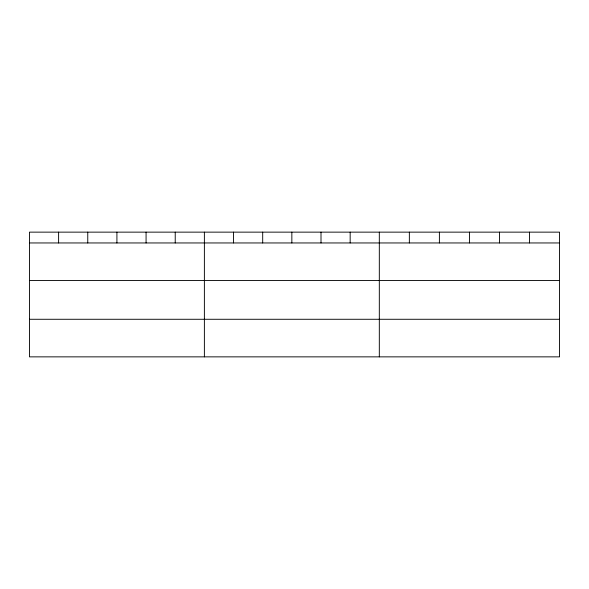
<?xml version="1.0" encoding="UTF-8"?>
<svg xmlns="http://www.w3.org/2000/svg" width="589" height="589" viewBox="0 0 589 589"><rect width="100%" height="100%" fill="white"/><g stroke="black" fill="none" stroke-linecap="round" stroke-linejoin="round"><path stroke-width="0.88" d="M559.55 280.541L559.55 232.14L29.45 232.14L29.45 356.86L559.55 356.86L559.55 280.541L29.45 280.541M29.45 242.955L559.55 242.955M29.45 319.275L559.55 319.275M529.511 232.14L529.511 242.955M499.472 232.14L499.472 242.955M469.433 232.14L469.433 242.955M439.394 232.14L439.394 242.955M409.355 232.14L409.355 242.955M379.316 232.14L379.316 356.86M350.161 232.14L350.161 242.955M321.005 232.14L321.005 242.955M291.849 232.14L291.849 242.955M262.694 232.14L262.694 242.955M233.538 232.14L233.538 242.955M204.383 232.14L204.383 356.86M175.227 232.14L175.227 242.955M146.072 232.14L146.072 242.955M116.916 232.14L116.916 242.955M87.761 232.14L87.761 242.955M58.605 232.14L58.605 242.955"/></g></svg>
